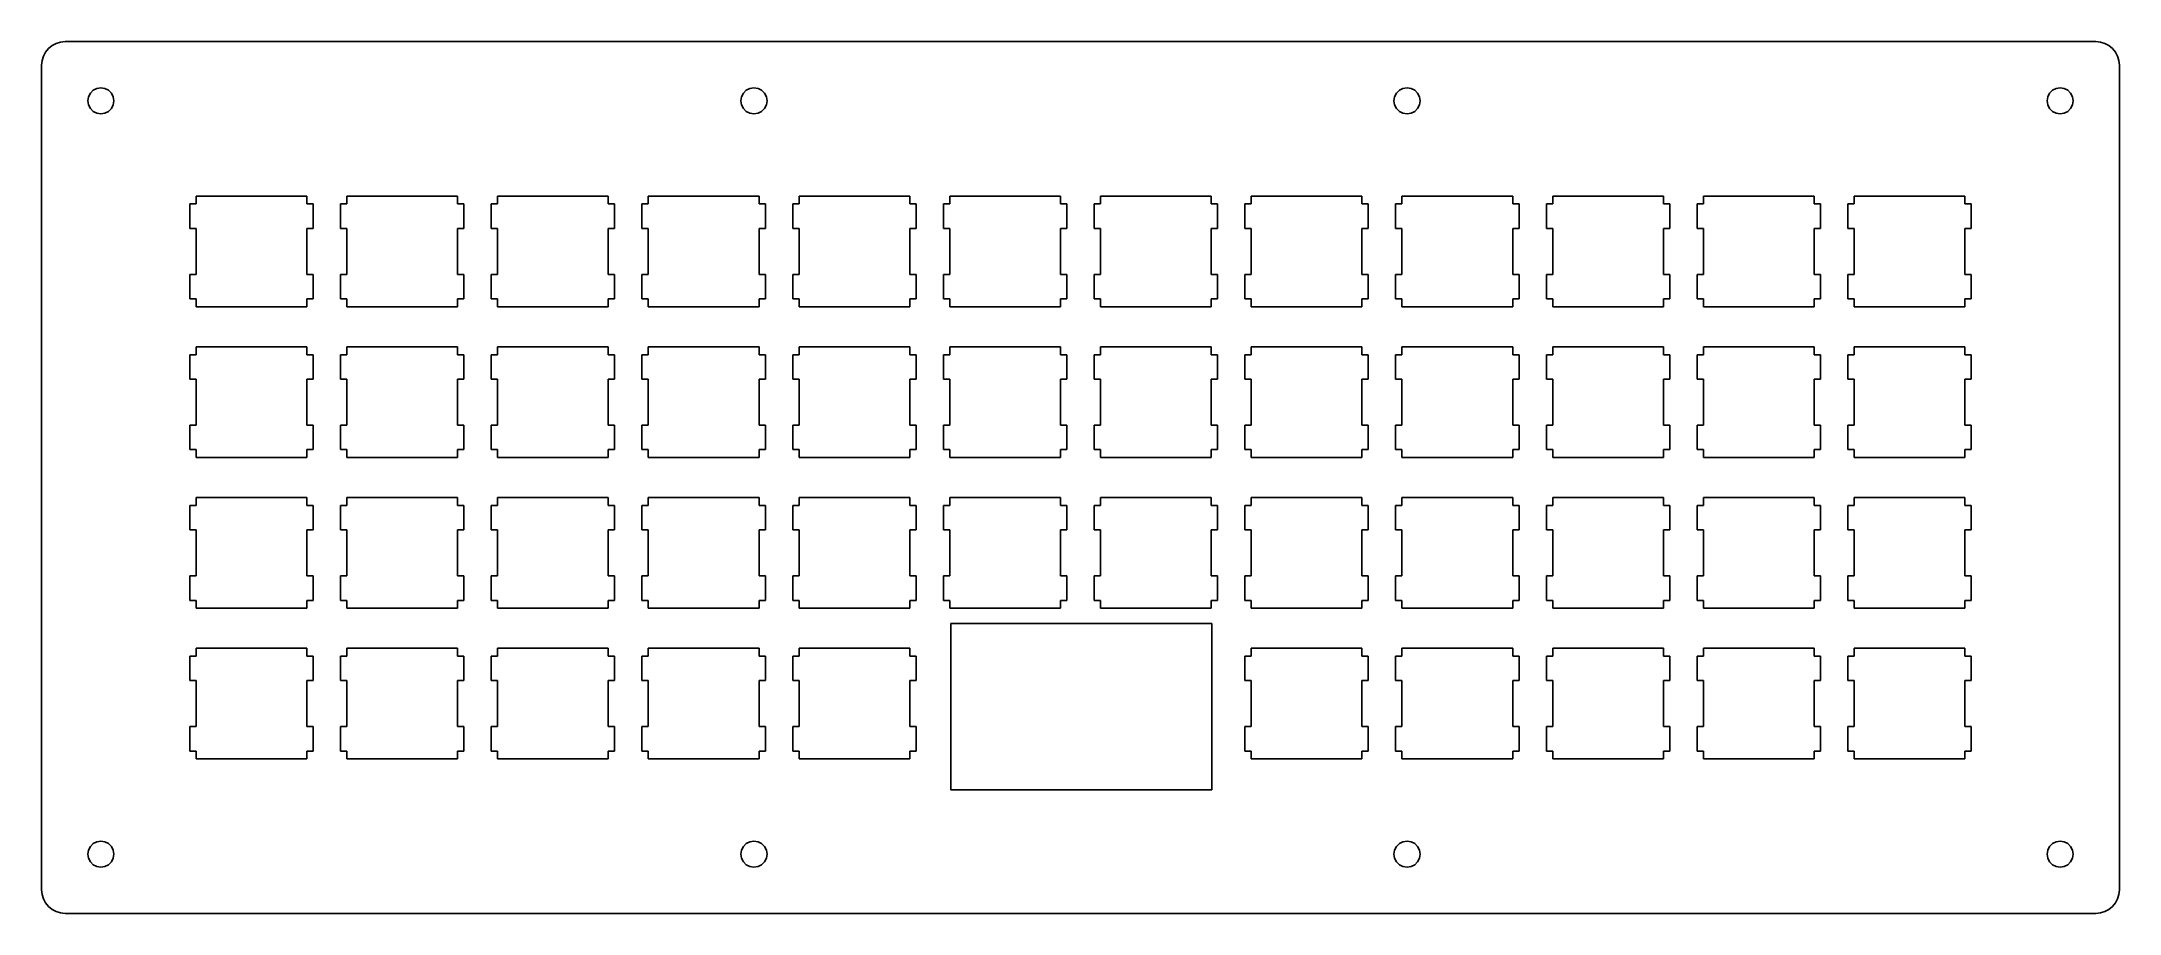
# Model space of a CAD drawing. Extents: x 2 to 265, y 2 to 113.
import ezdxf

# ---------------------------------------------------------------- set-up
doc = ezdxf.new("R2010")
doc.units = 0
doc.header["$MEASUREMENT"] = 0
doc.layers.add('layer 1', color=178, linetype='Continuous', lineweight=25, true_color=0x000000)

msp = doc.modelspace()

# ---------------------------------------------------------------- linework, layer by layer
at = {"color": 0}
for p, q in [((5.09508, 112.558), (261.696, 112.558)), ((2.09508, 5.35691), (2.09508, 109.558)), ((264.696, 109.558), (264.696, 5.35691)), ((8.02569, 105.567), (7.94575, 105.058)), ((7.94575, 105.058), (8.02569, 104.547)), ((8.25997, 106.028), (8.02569, 105.567)), ((8.62513, 106.393), (8.25997, 106.028)), ((9.0854, 106.627), (8.62513, 106.393)), ((9.59527, 106.707), (9.0854, 106.627)), ((10.1051, 106.627), (9.59527, 106.707)), ((10.564, 106.393), (10.1051, 106.627)), ((10.9292, 106.028), (10.564, 106.393)), ((11.1635, 105.567), (10.9292, 106.028)), ((11.2448, 105.058), (11.1635, 105.567)), ((11.1635, 104.547), (11.2448, 105.058)), ((90.5591, 105.567), (90.478, 105.058)), ((90.478, 105.058), (90.5591, 104.547)), ((90.7934, 106.028), (90.5591, 105.567)), ((91.1585, 106.393), (90.7934, 106.028)), ((91.6189, 106.627), (91.1585, 106.393)), ((92.1286, 106.707), (91.6189, 106.627)), ((92.6387, 106.627), (92.1286, 106.707)), ((93.0988, 106.393), (92.6387, 106.627)), ((93.4642, 106.028), (93.0988, 106.393)), ((93.6971, 105.567), (93.4642, 106.028)), ((93.7782, 105.058), (93.6971, 105.567)), ((93.6971, 104.547), (93.7782, 105.058)), ((173.094, 105.567), (173.013, 105.058)), ((173.013, 105.058), (173.094, 104.547)), ((173.327, 106.028), (173.094, 105.567)), ((173.692, 106.393), (173.327, 106.028)), ((174.152, 106.627), (173.692, 106.393)), ((174.662, 106.707), (174.152, 106.627)), ((175.172, 106.627), (174.662, 106.707)), ((175.632, 106.393), (175.172, 106.627)), ((175.998, 106.028), (175.632, 106.393)), ((176.232, 105.567), (175.998, 106.028)), ((176.313, 105.058), (176.232, 105.567)), ((176.232, 104.547), (176.313, 105.058)), ((255.626, 105.567), (255.546, 105.058)), ((255.546, 105.058), (255.626, 104.547)), ((255.862, 106.028), (255.626, 105.567)), ((256.226, 106.393), (255.862, 106.028)), ((256.686, 106.627), (256.226, 106.393)), ((257.197, 106.707), (256.686, 106.627)), ((257.706, 106.627), (257.197, 106.707)), ((258.166, 106.393), (257.706, 106.627)), ((258.531, 106.028), (258.166, 106.393)), ((258.765, 105.567), (258.531, 106.028)), ((258.846, 105.058), (258.765, 105.567)), ((258.765, 104.547), (258.846, 105.058)), ((8.02569, 104.547), (8.25997, 104.089)), ((8.25997, 104.089), (8.62513, 103.724)), ((8.62513, 103.724), (9.0854, 103.489)), ((9.0854, 103.489), (9.59527, 103.408)), ((9.59527, 103.408), (10.1051, 103.489)), ((10.1051, 103.489), (10.564, 103.724)), ((10.564, 103.724), (10.9292, 104.089)), ((10.9292, 104.089), (11.1635, 104.547)), ((90.5591, 104.547), (90.7934, 104.089)), ((90.7934, 104.089), (91.1585, 103.724)), ((91.1585, 103.724), (91.6189, 103.489)), ((91.6189, 103.489), (92.1286, 103.408)), ((92.1286, 103.408), (92.6387, 103.489)), ((92.6387, 103.489), (93.0988, 103.724)), ((93.0988, 103.724), (93.4642, 104.089)), ((93.4642, 104.089), (93.6971, 104.547)), ((173.094, 104.547), (173.327, 104.089)), ((173.327, 104.089), (173.692, 103.724)), ((173.692, 103.724), (174.152, 103.489)), ((174.152, 103.489), (174.662, 103.408)), ((174.662, 103.408), (175.172, 103.489)), ((175.172, 103.489), (175.632, 103.724)), ((175.632, 103.724), (175.998, 104.089)), ((175.998, 104.089), (176.232, 104.547)), ((255.626, 104.547), (255.862, 104.089)), ((255.862, 104.089), (256.226, 103.724)), ((256.226, 103.724), (256.686, 103.489)), ((256.686, 103.489), (257.197, 103.408)), ((257.197, 103.408), (257.706, 103.489)), ((257.706, 103.489), (258.166, 103.724)), ((258.166, 103.724), (258.531, 104.089)), ((258.531, 104.089), (258.765, 104.547)), ((21.6201, 92.0323), (20.8194, 92.0323)), ((20.8194, 92.0323), (20.8194, 88.9317)), ((21.6201, 93.0328), (21.6201, 92.0323)), ((35.621, 93.0328), (21.6201, 93.0328)), ((35.621, 92.0323), (35.621, 93.0328)), ((36.4201, 92.0323), (35.621, 92.0323)), ((36.4201, 88.9317), (36.4201, 92.0323)), ((40.67, 92.0323), (39.8709, 92.0323)), ((39.8709, 92.0323), (39.8709, 88.9317)), ((40.67, 93.0328), (40.67, 92.0323)), ((54.671, 93.0328), (40.67, 93.0328)), ((54.671, 92.0323), (54.671, 93.0328)), ((55.4701, 92.0323), (54.671, 92.0323)), ((55.4701, 88.9317), (55.4701, 92.0323)), ((59.72, 92.0323), (58.9209, 92.0323)), ((58.9209, 92.0323), (58.9209, 88.9317)), ((59.72, 93.0328), (59.72, 92.0323)), ((73.721, 93.0328), (59.72, 93.0328)), ((73.721, 92.0323), (73.721, 93.0328)), ((74.5201, 92.0323), (73.721, 92.0323)), ((74.5201, 88.9317), (74.5201, 92.0323)), ((78.77, 92.0323), (77.9709, 92.0323)), ((77.9709, 92.0323), (77.9709, 88.9317)), ((78.77, 93.0328), (78.77, 92.0323)), ((92.771, 93.0328), (78.77, 93.0328)), ((92.771, 92.0323), (92.771, 93.0328)), ((93.5701, 92.0323), (92.771, 92.0323)), ((93.5701, 88.9317), (93.5701, 92.0323)), ((97.82, 92.0323), (97.0209, 92.0323)), ((97.0209, 92.0323), (97.0209, 88.9317)), ((97.82, 93.0328), (97.82, 92.0323)), ((111.821, 93.0328), (97.82, 93.0328)), ((111.821, 92.0323), (111.821, 93.0328)), ((112.62, 92.0323), (111.821, 92.0323)), ((112.62, 88.9317), (112.62, 92.0323)), ((116.87, 92.0323), (116.071, 92.0323)), ((116.071, 92.0323), (116.071, 88.9317)), ((116.87, 93.0328), (116.87, 92.0323)), ((130.871, 93.0328), (116.87, 93.0328)), ((130.871, 92.0323), (130.871, 93.0328)), ((131.67, 92.0323), (130.871, 92.0323)), ((131.67, 88.9317), (131.67, 92.0323)), ((135.92, 92.0323), (135.121, 92.0323)), ((135.121, 92.0323), (135.121, 88.9317)), ((135.92, 93.0328), (135.92, 92.0323)), ((149.921, 93.0328), (135.92, 93.0328)), ((149.921, 92.0323), (149.921, 93.0328)), ((150.72, 92.0323), (149.921, 92.0323)), ((150.72, 88.9317), (150.72, 92.0323)), ((154.97, 92.0323), (154.171, 92.0323)), ((154.171, 92.0323), (154.171, 88.9317)), ((154.97, 93.0328), (154.97, 92.0323)), ((168.971, 93.0328), (154.97, 93.0328)), ((168.971, 92.0323), (168.971, 93.0328)), ((169.77, 92.0323), (168.971, 92.0323)), ((169.77, 88.9317), (169.77, 92.0323)), ((174.02, 92.0323), (173.221, 92.0323)), ((173.221, 92.0323), (173.221, 88.9317)), ((174.02, 93.0328), (174.02, 92.0323)), ((188.021, 93.0328), (174.02, 93.0328)), ((188.021, 92.0323), (188.021, 93.0328)), ((188.82, 92.0323), (188.021, 92.0323)), ((188.82, 88.9317), (188.82, 92.0323)), ((193.07, 92.0323), (192.271, 92.0323)), ((192.271, 92.0323), (192.271, 88.9317)), ((193.07, 93.0328), (193.07, 92.0323)), ((207.071, 93.0328), (193.07, 93.0328)), ((207.071, 92.0323), (207.071, 93.0328)), ((207.87, 92.0323), (207.071, 92.0323)), ((207.87, 88.9317), (207.87, 92.0323)), ((212.12, 92.0323), (211.321, 92.0323)), ((211.321, 92.0323), (211.321, 88.9317)), ((212.12, 93.0328), (212.12, 92.0323)), ((226.121, 93.0328), (212.12, 93.0328)), ((226.121, 92.0323), (226.121, 93.0328)), ((226.92, 92.0323), (226.121, 92.0323)), ((226.92, 88.9317), (226.92, 92.0323)), ((231.17, 92.0323), (230.371, 92.0323)), ((230.371, 92.0323), (230.371, 88.9317)), ((231.17, 93.0328), (231.17, 92.0323)), ((245.171, 93.0328), (231.17, 93.0328)), ((245.171, 92.0323), (245.171, 93.0328)), ((245.97, 92.0323), (245.171, 92.0323)), ((245.97, 88.9317), (245.97, 92.0323)), ((20.8194, 88.9317), (21.6201, 88.9317)), ((21.6201, 88.9317), (21.6201, 83.1328)), ((35.621, 83.1328), (35.621, 88.9317)), ((35.621, 88.9317), (36.4201, 88.9317)), ((39.8709, 88.9317), (40.67, 88.9317)), ((40.67, 88.9317), (40.67, 83.1328)), ((54.671, 83.1328), (54.671, 88.9317)), ((54.671, 88.9317), (55.4701, 88.9317)), ((58.9209, 88.9317), (59.72, 88.9317)), ((59.72, 88.9317), (59.72, 83.1328)), ((73.721, 83.1328), (73.721, 88.9317)), ((73.721, 88.9317), (74.5201, 88.9317)), ((77.9709, 88.9317), (78.77, 88.9317)), ((78.77, 88.9317), (78.77, 83.1328)), ((92.771, 83.1328), (92.771, 88.9317)), ((92.771, 88.9317), (93.5701, 88.9317)), ((97.0209, 88.9317), (97.82, 88.9317)), ((97.82, 88.9317), (97.82, 83.1328)), ((111.821, 83.1328), (111.821, 88.9317)), ((111.821, 88.9317), (112.62, 88.9317)), ((116.071, 88.9317), (116.87, 88.9317)), ((116.87, 88.9317), (116.87, 83.1328)), ((130.871, 83.1328), (130.871, 88.9317)), ((130.871, 88.9317), (131.67, 88.9317)), ((135.121, 88.9317), (135.92, 88.9317)), ((135.92, 88.9317), (135.92, 83.1328)), ((149.921, 83.1328), (149.921, 88.9317)), ((149.921, 88.9317), (150.72, 88.9317)), ((154.171, 88.9317), (154.97, 88.9317)), ((154.97, 88.9317), (154.97, 83.1328)), ((168.971, 83.1328), (168.971, 88.9317)), ((168.971, 88.9317), (169.77, 88.9317)), ((173.221, 88.9317), (174.02, 88.9317)), ((174.02, 88.9317), (174.02, 83.1328)), ((188.021, 83.1328), (188.021, 88.9317)), ((188.021, 88.9317), (188.82, 88.9317)), ((192.271, 88.9317), (193.07, 88.9317)), ((193.07, 88.9317), (193.07, 83.1328)), ((207.071, 83.1328), (207.071, 88.9317)), ((207.071, 88.9317), (207.87, 88.9317)), ((211.321, 88.9317), (212.12, 88.9317)), ((212.12, 88.9317), (212.12, 83.1328)), ((226.121, 83.1328), (226.121, 88.9317)), ((226.121, 88.9317), (226.92, 88.9317)), ((230.371, 88.9317), (231.17, 88.9317)), ((231.17, 88.9317), (231.17, 83.1328)), ((245.171, 83.1328), (245.171, 88.9317)), ((245.171, 88.9317), (245.97, 88.9317)), ((21.6201, 83.1328), (20.8194, 83.1328)), ((20.8194, 83.1328), (20.8194, 80.0322)), ((36.4201, 83.1328), (35.621, 83.1328)), ((36.4201, 80.0322), (36.4201, 83.1328)), ((40.67, 83.1328), (39.8709, 83.1328)), ((39.8709, 83.1328), (39.8709, 80.0322)), ((55.4701, 83.1328), (54.671, 83.1328)), ((55.4701, 80.0322), (55.4701, 83.1328)), ((59.72, 83.1328), (58.9209, 83.1328)), ((58.9209, 83.1328), (58.9209, 80.0322)), ((74.5201, 83.1328), (73.721, 83.1328)), ((74.5201, 80.0322), (74.5201, 83.1328)), ((78.77, 83.1328), (77.9709, 83.1328)), ((77.9709, 83.1328), (77.9709, 80.0322)), ((93.5701, 83.1328), (92.771, 83.1328)), ((93.5701, 80.0322), (93.5701, 83.1328)), ((97.82, 83.1328), (97.0209, 83.1328)), ((97.0209, 83.1328), (97.0209, 80.0322)), ((112.62, 83.1328), (111.821, 83.1328)), ((112.62, 80.0322), (112.62, 83.1328)), ((116.87, 83.1328), (116.071, 83.1328)), ((116.071, 83.1328), (116.071, 80.0322)), ((131.67, 83.1328), (130.871, 83.1328)), ((131.67, 80.0322), (131.67, 83.1328)), ((135.92, 83.1328), (135.121, 83.1328)), ((135.121, 83.1328), (135.121, 80.0322)), ((150.72, 83.1328), (149.921, 83.1328)), ((150.72, 80.0322), (150.72, 83.1328)), ((154.97, 83.1328), (154.171, 83.1328)), ((154.171, 83.1328), (154.171, 80.0322)), ((169.77, 83.1328), (168.971, 83.1328)), ((169.77, 80.0322), (169.77, 83.1328)), ((174.02, 83.1328), (173.221, 83.1328)), ((173.221, 83.1328), (173.221, 80.0322)), ((188.82, 83.1328), (188.021, 83.1328)), ((188.82, 80.0322), (188.82, 83.1328)), ((193.07, 83.1328), (192.271, 83.1328)), ((192.271, 83.1328), (192.271, 80.0322)), ((207.87, 83.1328), (207.071, 83.1328)), ((207.87, 80.0322), (207.87, 83.1328)), ((212.12, 83.1328), (211.321, 83.1328)), ((211.321, 83.1328), (211.321, 80.0322)), ((226.92, 83.1328), (226.121, 83.1328)), ((226.92, 80.0322), (226.92, 83.1328)), ((231.17, 83.1328), (230.371, 83.1328)), ((230.371, 83.1328), (230.371, 80.0322)), ((245.97, 83.1328), (245.171, 83.1328)), ((245.97, 80.0322), (245.97, 83.1328)), ((20.8194, 80.0322), (21.6201, 80.0322)), ((21.6201, 80.0322), (21.6201, 79.0317)), ((21.6201, 79.0317), (35.621, 79.0317)), ((35.621, 79.0317), (35.621, 80.0322)), ((35.621, 80.0322), (36.4201, 80.0322)), ((39.8709, 80.0322), (40.67, 80.0322)), ((40.67, 80.0322), (40.67, 79.0317)), ((40.67, 79.0317), (54.671, 79.0317)), ((54.671, 79.0317), (54.671, 80.0322)), ((54.671, 80.0322), (55.4701, 80.0322)), ((58.9209, 80.0322), (59.72, 80.0322)), ((59.72, 80.0322), (59.72, 79.0317)), ((59.72, 79.0317), (73.721, 79.0317)), ((73.721, 79.0317), (73.721, 80.0322)), ((73.721, 80.0322), (74.5201, 80.0322)), ((77.9709, 80.0322), (78.77, 80.0322)), ((78.77, 80.0322), (78.77, 79.0317)), ((78.77, 79.0317), (92.771, 79.0317)), ((92.771, 79.0317), (92.771, 80.0322)), ((92.771, 80.0322), (93.5701, 80.0322)), ((97.0209, 80.0322), (97.82, 80.0322)), ((97.82, 80.0322), (97.82, 79.0317)), ((97.82, 79.0317), (111.821, 79.0317)), ((111.821, 79.0317), (111.821, 80.0322)), ((111.821, 80.0322), (112.62, 80.0322)), ((116.071, 80.0322), (116.87, 80.0322)), ((116.87, 80.0322), (116.87, 79.0317)), ((116.87, 79.0317), (130.871, 79.0317)), ((130.871, 79.0317), (130.871, 80.0322)), ((130.871, 80.0322), (131.67, 80.0322)), ((135.121, 80.0322), (135.92, 80.0322)), ((135.92, 80.0322), (135.92, 79.0317)), ((135.92, 79.0317), (149.921, 79.0317)), ((149.921, 79.0317), (149.921, 80.0322)), ((149.921, 80.0322), (150.72, 80.0322)), ((154.171, 80.0322), (154.97, 80.0322)), ((154.97, 80.0322), (154.97, 79.0317)), ((154.97, 79.0317), (168.971, 79.0317)), ((168.971, 79.0317), (168.971, 80.0322)), ((168.971, 80.0322), (169.77, 80.0322)), ((173.221, 80.0322), (174.02, 80.0322)), ((174.02, 80.0322), (174.02, 79.0317)), ((174.02, 79.0317), (188.021, 79.0317)), ((188.021, 79.0317), (188.021, 80.0322)), ((188.021, 80.0322), (188.82, 80.0322)), ((192.271, 80.0322), (193.07, 80.0322)), ((193.07, 80.0322), (193.07, 79.0317)), ((193.07, 79.0317), (207.071, 79.0317)), ((207.071, 79.0317), (207.071, 80.0322)), ((207.071, 80.0322), (207.87, 80.0322)), ((211.321, 80.0322), (212.12, 80.0322)), ((212.12, 80.0322), (212.12, 79.0317)), ((212.12, 79.0317), (226.121, 79.0317)), ((226.121, 79.0317), (226.121, 80.0322)), ((226.121, 80.0322), (226.92, 80.0322)), ((230.371, 80.0322), (231.17, 80.0322)), ((231.17, 80.0322), (231.17, 79.0317)), ((231.17, 79.0317), (245.171, 79.0317)), ((245.171, 79.0317), (245.171, 80.0322)), ((245.171, 80.0322), (245.97, 80.0322)), ((21.6201, 73.9828), (21.6201, 72.9823)), ((35.621, 73.9828), (21.6201, 73.9828)), ((35.621, 72.9823), (35.621, 73.9828)), ((40.67, 73.9828), (40.67, 72.9823)), ((54.671, 73.9828), (40.67, 73.9828)), ((54.671, 72.9823), (54.671, 73.9828)), ((59.72, 73.9828), (59.72, 72.9823)), ((73.721, 73.9828), (59.72, 73.9828)), ((73.721, 72.9823), (73.721, 73.9828)), ((78.77, 73.9828), (78.77, 72.9823)), ((92.771, 73.9828), (78.77, 73.9828)), ((92.771, 72.9823), (92.771, 73.9828)), ((97.82, 73.9828), (97.82, 72.9823)), ((111.821, 73.9828), (97.82, 73.9828)), ((111.821, 72.9823), (111.821, 73.9828)), ((116.87, 73.9828), (116.87, 72.9823)), ((130.871, 73.9828), (116.87, 73.9828)), ((130.871, 72.9823), (130.871, 73.9828)), ((135.92, 73.9828), (135.92, 72.9823)), ((149.921, 73.9828), (135.92, 73.9828)), ((149.921, 72.9823), (149.921, 73.9828)), ((154.97, 73.9828), (154.97, 72.9823)), ((168.971, 73.9828), (154.97, 73.9828)), ((168.971, 72.9823), (168.971, 73.9828)), ((174.02, 73.9828), (174.02, 72.9823)), ((188.021, 73.9828), (174.02, 73.9828)), ((188.021, 72.9823), (188.021, 73.9828)), ((193.07, 73.9828), (193.07, 72.9823)), ((207.071, 73.9828), (193.07, 73.9828)), ((207.071, 72.9823), (207.071, 73.9828)), ((212.12, 73.9828), (212.12, 72.9823)), ((226.121, 73.9828), (212.12, 73.9828)), ((226.121, 72.9823), (226.121, 73.9828)), ((231.17, 73.9828), (231.17, 72.9823)), ((245.171, 73.9828), (231.17, 73.9828)), ((245.171, 72.9823), (245.171, 73.9828)), ((21.6201, 72.9823), (20.8194, 72.9823)), ((20.8194, 72.9823), (20.8194, 69.8817)), ((36.4201, 72.9823), (35.621, 72.9823)), ((36.4201, 69.8817), (36.4201, 72.9823)), ((40.67, 72.9823), (39.8709, 72.9823)), ((39.8709, 72.9823), (39.8709, 69.8817)), ((55.4701, 72.9823), (54.671, 72.9823)), ((55.4701, 69.8817), (55.4701, 72.9823)), ((59.72, 72.9823), (58.9209, 72.9823)), ((58.9209, 72.9823), (58.9209, 69.8817)), ((74.5201, 72.9823), (73.721, 72.9823)), ((74.5201, 69.8817), (74.5201, 72.9823)), ((78.77, 72.9823), (77.9709, 72.9823)), ((77.9709, 72.9823), (77.9709, 69.8817)), ((93.5701, 72.9823), (92.771, 72.9823)), ((93.5701, 69.8817), (93.5701, 72.9823)), ((97.82, 72.9823), (97.0209, 72.9823)), ((97.0209, 72.9823), (97.0209, 69.8817)), ((112.62, 72.9823), (111.821, 72.9823)), ((112.62, 69.8817), (112.62, 72.9823)), ((116.87, 72.9823), (116.071, 72.9823)), ((116.071, 72.9823), (116.071, 69.8817)), ((131.67, 72.9823), (130.871, 72.9823)), ((131.67, 69.8817), (131.67, 72.9823)), ((135.92, 72.9823), (135.121, 72.9823)), ((135.121, 72.9823), (135.121, 69.8817)), ((150.72, 72.9823), (149.921, 72.9823)), ((150.72, 69.8817), (150.72, 72.9823)), ((154.97, 72.9823), (154.171, 72.9823)), ((154.171, 72.9823), (154.171, 69.8817)), ((169.77, 72.9823), (168.971, 72.9823)), ((169.77, 69.8817), (169.77, 72.9823)), ((174.02, 72.9823), (173.221, 72.9823)), ((173.221, 72.9823), (173.221, 69.8817)), ((188.82, 72.9823), (188.021, 72.9823)), ((188.82, 69.8817), (188.82, 72.9823)), ((193.07, 72.9823), (192.271, 72.9823)), ((192.271, 72.9823), (192.271, 69.8817)), ((207.87, 72.9823), (207.071, 72.9823)), ((207.87, 69.8817), (207.87, 72.9823)), ((212.12, 72.9823), (211.321, 72.9823)), ((211.321, 72.9823), (211.321, 69.8817)), ((226.92, 72.9823), (226.121, 72.9823)), ((226.92, 69.8817), (226.92, 72.9823)), ((231.17, 72.9823), (230.371, 72.9823)), ((230.371, 72.9823), (230.371, 69.8817)), ((245.97, 72.9823), (245.171, 72.9823)), ((245.97, 69.8817), (245.97, 72.9823)), ((20.8194, 69.8817), (21.6201, 69.8817)), ((21.6201, 69.8817), (21.6201, 64.0828)), ((35.621, 64.0828), (35.621, 69.8817)), ((35.621, 69.8817), (36.4201, 69.8817)), ((39.8709, 69.8817), (40.67, 69.8817)), ((40.67, 69.8817), (40.67, 64.0828)), ((54.671, 64.0828), (54.671, 69.8817)), ((54.671, 69.8817), (55.4701, 69.8817)), ((58.9209, 69.8817), (59.72, 69.8817)), ((59.72, 69.8817), (59.72, 64.0828)), ((73.721, 64.0828), (73.721, 69.8817)), ((73.721, 69.8817), (74.5201, 69.8817)), ((77.9709, 69.8817), (78.77, 69.8817)), ((78.77, 69.8817), (78.77, 64.0828)), ((92.771, 64.0828), (92.771, 69.8817)), ((92.771, 69.8817), (93.5701, 69.8817)), ((97.0209, 69.8817), (97.82, 69.8817)), ((97.82, 69.8817), (97.82, 64.0828)), ((111.821, 64.0828), (111.821, 69.8817)), ((111.821, 69.8817), (112.62, 69.8817)), ((116.071, 69.8817), (116.87, 69.8817)), ((116.87, 69.8817), (116.87, 64.0828)), ((130.871, 64.0828), (130.871, 69.8817)), ((130.871, 69.8817), (131.67, 69.8817)), ((135.121, 69.8817), (135.92, 69.8817)), ((135.92, 69.8817), (135.92, 64.0828)), ((149.921, 64.0828), (149.921, 69.8817)), ((149.921, 69.8817), (150.72, 69.8817)), ((154.171, 69.8817), (154.97, 69.8817)), ((154.97, 69.8817), (154.97, 64.0828)), ((168.971, 64.0828), (168.971, 69.8817)), ((168.971, 69.8817), (169.77, 69.8817)), ((173.221, 69.8817), (174.02, 69.8817)), ((174.02, 69.8817), (174.02, 64.0828)), ((188.021, 64.0828), (188.021, 69.8817)), ((188.021, 69.8817), (188.82, 69.8817)), ((192.271, 69.8817), (193.07, 69.8817)), ((193.07, 69.8817), (193.07, 64.0828)), ((207.071, 64.0828), (207.071, 69.8817)), ((207.071, 69.8817), (207.87, 69.8817)), ((211.321, 69.8817), (212.12, 69.8817)), ((212.12, 69.8817), (212.12, 64.0828)), ((226.121, 64.0828), (226.121, 69.8817)), ((226.121, 69.8817), (226.92, 69.8817)), ((230.371, 69.8817), (231.17, 69.8817)), ((231.17, 69.8817), (231.17, 64.0828)), ((245.171, 64.0828), (245.171, 69.8817)), ((245.171, 69.8817), (245.97, 69.8817)), ((21.6201, 64.0828), (20.8194, 64.0828)), ((20.8194, 64.0828), (20.8194, 60.9822)), ((36.4201, 64.0828), (35.621, 64.0828)), ((36.4201, 60.9822), (36.4201, 64.0828)), ((40.67, 64.0828), (39.8709, 64.0828)), ((39.8709, 64.0828), (39.8709, 60.9822)), ((55.4701, 64.0828), (54.671, 64.0828)), ((55.4701, 60.9822), (55.4701, 64.0828)), ((59.72, 64.0828), (58.9209, 64.0828)), ((58.9209, 64.0828), (58.9209, 60.9822)), ((74.5201, 64.0828), (73.721, 64.0828)), ((74.5201, 60.9822), (74.5201, 64.0828)), ((78.77, 64.0828), (77.9709, 64.0828)), ((77.9709, 64.0828), (77.9709, 60.9822)), ((93.5701, 64.0828), (92.771, 64.0828)), ((93.5701, 60.9822), (93.5701, 64.0828)), ((97.82, 64.0828), (97.0209, 64.0828)), ((97.0209, 64.0828), (97.0209, 60.9822)), ((112.62, 64.0828), (111.821, 64.0828)), ((112.62, 60.9822), (112.62, 64.0828)), ((116.87, 64.0828), (116.071, 64.0828)), ((116.071, 64.0828), (116.071, 60.9822)), ((131.67, 64.0828), (130.871, 64.0828)), ((131.67, 60.9822), (131.67, 64.0828)), ((135.92, 64.0828), (135.121, 64.0828)), ((135.121, 64.0828), (135.121, 60.9822)), ((150.72, 64.0828), (149.921, 64.0828)), ((150.72, 60.9822), (150.72, 64.0828)), ((154.97, 64.0828), (154.171, 64.0828)), ((154.171, 64.0828), (154.171, 60.9822)), ((169.77, 64.0828), (168.971, 64.0828)), ((169.77, 60.9822), (169.77, 64.0828)), ((174.02, 64.0828), (173.221, 64.0828)), ((173.221, 64.0828), (173.221, 60.9822)), ((188.82, 64.0828), (188.021, 64.0828)), ((188.82, 60.9822), (188.82, 64.0828)), ((193.07, 64.0828), (192.271, 64.0828)), ((192.271, 64.0828), (192.271, 60.9822)), ((207.87, 64.0828), (207.071, 64.0828)), ((207.87, 60.9822), (207.87, 64.0828)), ((212.12, 64.0828), (211.321, 64.0828)), ((211.321, 64.0828), (211.321, 60.9822)), ((226.92, 64.0828), (226.121, 64.0828)), ((226.92, 60.9822), (226.92, 64.0828)), ((231.17, 64.0828), (230.371, 64.0828)), ((230.371, 64.0828), (230.371, 60.9822)), ((245.97, 64.0828), (245.171, 64.0828)), ((245.97, 60.9822), (245.97, 64.0828)), ((20.8194, 60.9822), (21.6201, 60.9822)), ((21.6201, 60.9822), (21.6201, 59.9817)), ((35.621, 59.9817), (35.621, 60.9822)), ((35.621, 60.9822), (36.4201, 60.9822)), ((39.8709, 60.9822), (40.67, 60.9822)), ((40.67, 60.9822), (40.67, 59.9817)), ((54.671, 59.9817), (54.671, 60.9822)), ((54.671, 60.9822), (55.4701, 60.9822)), ((58.9209, 60.9822), (59.72, 60.9822)), ((59.72, 60.9822), (59.72, 59.9817)), ((73.721, 59.9817), (73.721, 60.9822)), ((73.721, 60.9822), (74.5201, 60.9822)), ((77.9709, 60.9822), (78.77, 60.9822)), ((78.77, 60.9822), (78.77, 59.9817)), ((92.771, 59.9817), (92.771, 60.9822)), ((92.771, 60.9822), (93.5701, 60.9822)), ((97.0209, 60.9822), (97.82, 60.9822)), ((97.82, 60.9822), (97.82, 59.9817)), ((111.821, 59.9817), (111.821, 60.9822)), ((111.821, 60.9822), (112.62, 60.9822)), ((116.071, 60.9822), (116.87, 60.9822)), ((116.87, 60.9822), (116.87, 59.9817)), ((130.871, 59.9817), (130.871, 60.9822)), ((130.871, 60.9822), (131.67, 60.9822)), ((135.121, 60.9822), (135.92, 60.9822)), ((135.92, 60.9822), (135.92, 59.9817)), ((149.921, 59.9817), (149.921, 60.9822)), ((149.921, 60.9822), (150.72, 60.9822)), ((154.171, 60.9822), (154.97, 60.9822)), ((154.97, 60.9822), (154.97, 59.9817)), ((168.971, 59.9817), (168.971, 60.9822)), ((168.971, 60.9822), (169.77, 60.9822)), ((173.221, 60.9822), (174.02, 60.9822)), ((174.02, 60.9822), (174.02, 59.9817)), ((188.021, 59.9817), (188.021, 60.9822)), ((188.021, 60.9822), (188.82, 60.9822)), ((192.271, 60.9822), (193.07, 60.9822)), ((193.07, 60.9822), (193.07, 59.9817)), ((207.071, 59.9817), (207.071, 60.9822)), ((207.071, 60.9822), (207.87, 60.9822)), ((211.321, 60.9822), (212.12, 60.9822)), ((212.12, 60.9822), (212.12, 59.9817)), ((226.121, 59.9817), (226.121, 60.9822)), ((226.121, 60.9822), (226.92, 60.9822)), ((230.371, 60.9822), (231.17, 60.9822)), ((231.17, 60.9822), (231.17, 59.9817)), ((245.171, 59.9817), (245.171, 60.9822)), ((245.171, 60.9822), (245.97, 60.9822)), ((21.6201, 59.9817), (35.621, 59.9817)), ((40.67, 59.9817), (54.671, 59.9817)), ((59.72, 59.9817), (73.721, 59.9817)), ((78.77, 59.9817), (92.771, 59.9817)), ((97.82, 59.9817), (111.821, 59.9817)), ((116.87, 59.9817), (130.871, 59.9817)), ((135.92, 59.9817), (149.921, 59.9817)), ((154.97, 59.9817), (168.971, 59.9817)), ((174.02, 59.9817), (188.021, 59.9817)), ((193.07, 59.9817), (207.071, 59.9817)), ((212.12, 59.9817), (226.121, 59.9817)), ((231.17, 59.9817), (245.171, 59.9817)), ((21.6201, 53.9323), (20.8194, 53.9323)), ((20.8194, 53.9323), (20.8194, 50.8317)), ((21.6201, 54.9328), (21.6201, 53.9323)), ((35.621, 54.9328), (21.6201, 54.9328)), ((35.621, 53.9323), (35.621, 54.9328)), ((36.4201, 53.9323), (35.621, 53.9323)), ((36.4201, 50.8317), (36.4201, 53.9323)), ((40.67, 53.9323), (39.8709, 53.9323)), ((39.8709, 53.9323), (39.8709, 50.8317)), ((40.67, 54.9328), (40.67, 53.9323)), ((54.671, 54.9328), (40.67, 54.9328)), ((54.671, 53.9323), (54.671, 54.9328)), ((55.4701, 53.9323), (54.671, 53.9323)), ((55.4701, 50.8317), (55.4701, 53.9323)), ((59.72, 53.9323), (58.9209, 53.9323)), ((58.9209, 53.9323), (58.9209, 50.8317)), ((59.72, 54.9328), (59.72, 53.9323)), ((73.721, 54.9328), (59.72, 54.9328)), ((73.721, 53.9323), (73.721, 54.9328)), ((74.5201, 53.9323), (73.721, 53.9323)), ((74.5201, 50.8317), (74.5201, 53.9323)), ((78.77, 53.9323), (77.9709, 53.9323)), ((77.9709, 53.9323), (77.9709, 50.8317)), ((78.77, 54.9328), (78.77, 53.9323)), ((92.771, 54.9328), (78.77, 54.9328)), ((92.771, 53.9323), (92.771, 54.9328)), ((93.5701, 53.9323), (92.771, 53.9323)), ((93.5701, 50.8317), (93.5701, 53.9323)), ((97.82, 53.9323), (97.0209, 53.9323)), ((97.0209, 53.9323), (97.0209, 50.8317)), ((97.82, 54.9328), (97.82, 53.9323)), ((111.821, 54.9328), (97.82, 54.9328)), ((111.821, 53.9323), (111.821, 54.9328)), ((112.62, 53.9323), (111.821, 53.9323)), ((112.62, 50.8317), (112.62, 53.9323)), ((116.87, 53.9323), (116.071, 53.9323)), ((116.071, 53.9323), (116.071, 50.8317)), ((116.87, 54.9328), (116.87, 53.9323)), ((130.871, 54.9328), (116.87, 54.9328)), ((130.871, 53.9323), (130.871, 54.9328)), ((131.67, 53.9323), (130.871, 53.9323)), ((131.67, 50.8317), (131.67, 53.9323)), ((135.92, 53.9323), (135.121, 53.9323)), ((135.121, 53.9323), (135.121, 50.8317)), ((135.92, 54.9328), (135.92, 53.9323)), ((149.921, 54.9328), (135.92, 54.9328)), ((149.921, 53.9323), (149.921, 54.9328)), ((150.72, 53.9323), (149.921, 53.9323)), ((150.72, 50.8317), (150.72, 53.9323)), ((154.97, 53.9323), (154.171, 53.9323)), ((154.171, 53.9323), (154.171, 50.8317)), ((154.97, 54.9328), (154.97, 53.9323)), ((168.971, 54.9328), (154.97, 54.9328)), ((168.971, 53.9323), (168.971, 54.9328)), ((169.77, 53.9323), (168.971, 53.9323)), ((169.77, 50.8317), (169.77, 53.9323)), ((174.02, 53.9323), (173.221, 53.9323)), ((173.221, 53.9323), (173.221, 50.8317)), ((174.02, 54.9328), (174.02, 53.9323)), ((188.021, 54.9328), (174.02, 54.9328)), ((188.021, 53.9323), (188.021, 54.9328)), ((188.82, 53.9323), (188.021, 53.9323)), ((188.82, 50.8317), (188.82, 53.9323)), ((193.07, 53.9323), (192.271, 53.9323)), ((192.271, 53.9323), (192.271, 50.8317)), ((193.07, 54.9328), (193.07, 53.9323)), ((207.071, 54.9328), (193.07, 54.9328)), ((207.071, 53.9323), (207.071, 54.9328)), ((207.87, 53.9323), (207.071, 53.9323)), ((207.87, 50.8317), (207.87, 53.9323)), ((212.12, 53.9323), (211.321, 53.9323)), ((211.321, 53.9323), (211.321, 50.8317)), ((212.12, 54.9328), (212.12, 53.9323)), ((226.121, 54.9328), (212.12, 54.9328)), ((226.121, 53.9323), (226.121, 54.9328)), ((226.92, 53.9323), (226.121, 53.9323)), ((226.92, 50.8317), (226.92, 53.9323)), ((231.17, 53.9323), (230.371, 53.9323)), ((230.371, 53.9323), (230.371, 50.8317)), ((231.17, 54.9328), (231.17, 53.9323)), ((245.171, 54.9328), (231.17, 54.9328)), ((245.171, 53.9323), (245.171, 54.9328)), ((245.97, 53.9323), (245.171, 53.9323)), ((245.97, 50.8317), (245.97, 53.9323)), ((20.8194, 50.8317), (21.6201, 50.8317)), ((21.6201, 50.8317), (21.6201, 45.0328)), ((35.621, 45.0328), (35.621, 50.8317)), ((35.621, 50.8317), (36.4201, 50.8317)), ((39.8709, 50.8317), (40.67, 50.8317)), ((40.67, 50.8317), (40.67, 45.0328)), ((54.671, 45.0328), (54.671, 50.8317)), ((54.671, 50.8317), (55.4701, 50.8317)), ((58.9209, 50.8317), (59.72, 50.8317)), ((59.72, 50.8317), (59.72, 45.0328)), ((73.721, 45.0328), (73.721, 50.8317)), ((73.721, 50.8317), (74.5201, 50.8317)), ((77.9709, 50.8317), (78.77, 50.8317)), ((78.77, 50.8317), (78.77, 45.0328)), ((92.771, 45.0328), (92.771, 50.8317)), ((92.771, 50.8317), (93.5701, 50.8317)), ((97.0209, 50.8317), (97.82, 50.8317)), ((97.82, 50.8317), (97.82, 45.0328)), ((111.821, 45.0328), (111.821, 50.8317)), ((111.821, 50.8317), (112.62, 50.8317)), ((116.071, 50.8317), (116.87, 50.8317)), ((116.87, 50.8317), (116.87, 45.0328)), ((130.871, 45.0328), (130.871, 50.8317)), ((130.871, 50.8317), (131.67, 50.8317)), ((135.121, 50.8317), (135.92, 50.8317)), ((135.92, 50.8317), (135.92, 45.0328)), ((149.921, 45.0328), (149.921, 50.8317)), ((149.921, 50.8317), (150.72, 50.8317)), ((154.171, 50.8317), (154.97, 50.8317)), ((154.97, 50.8317), (154.97, 45.0328)), ((168.971, 45.0328), (168.971, 50.8317)), ((168.971, 50.8317), (169.77, 50.8317)), ((173.221, 50.8317), (174.02, 50.8317)), ((174.02, 50.8317), (174.02, 45.0328)), ((188.021, 45.0328), (188.021, 50.8317)), ((188.021, 50.8317), (188.82, 50.8317)), ((192.271, 50.8317), (193.07, 50.8317)), ((193.07, 50.8317), (193.07, 45.0328)), ((207.071, 45.0328), (207.071, 50.8317)), ((207.071, 50.8317), (207.87, 50.8317)), ((211.321, 50.8317), (212.12, 50.8317)), ((212.12, 50.8317), (212.12, 45.0328)), ((226.121, 45.0328), (226.121, 50.8317)), ((226.121, 50.8317), (226.92, 50.8317)), ((230.371, 50.8317), (231.17, 50.8317)), ((231.17, 50.8317), (231.17, 45.0328)), ((245.171, 45.0328), (245.171, 50.8317)), ((245.171, 50.8317), (245.97, 50.8317)), ((21.6201, 45.0328), (20.8194, 45.0328)), ((20.8194, 45.0328), (20.8194, 41.9322)), ((36.4201, 45.0328), (35.621, 45.0328)), ((36.4201, 41.9322), (36.4201, 45.0328)), ((40.67, 45.0328), (39.8709, 45.0328)), ((39.8709, 45.0328), (39.8709, 41.9322)), ((55.4701, 45.0328), (54.671, 45.0328)), ((55.4701, 41.9322), (55.4701, 45.0328)), ((59.72, 45.0328), (58.9209, 45.0328)), ((58.9209, 45.0328), (58.9209, 41.9322)), ((74.5201, 45.0328), (73.721, 45.0328)), ((74.5201, 41.9322), (74.5201, 45.0328)), ((78.77, 45.0328), (77.9709, 45.0328)), ((77.9709, 45.0328), (77.9709, 41.9322)), ((93.5701, 45.0328), (92.771, 45.0328)), ((93.5701, 41.9322), (93.5701, 45.0328)), ((97.82, 45.0328), (97.0209, 45.0328)), ((97.0209, 45.0328), (97.0209, 41.9322)), ((112.62, 45.0328), (111.821, 45.0328)), ((112.62, 41.9322), (112.62, 45.0328)), ((116.87, 45.0328), (116.071, 45.0328)), ((116.071, 45.0328), (116.071, 41.9322)), ((131.67, 45.0328), (130.871, 45.0328)), ((131.67, 41.9322), (131.67, 45.0328)), ((135.92, 45.0328), (135.121, 45.0328)), ((135.121, 45.0328), (135.121, 41.9322)), ((150.72, 45.0328), (149.921, 45.0328)), ((150.72, 41.9322), (150.72, 45.0328)), ((154.97, 45.0328), (154.171, 45.0328)), ((154.171, 45.0328), (154.171, 41.9322)), ((169.77, 45.0328), (168.971, 45.0328)), ((169.77, 41.9322), (169.77, 45.0328)), ((174.02, 45.0328), (173.221, 45.0328)), ((173.221, 45.0328), (173.221, 41.9322)), ((188.82, 45.0328), (188.021, 45.0328)), ((188.82, 41.9322), (188.82, 45.0328)), ((193.07, 45.0328), (192.271, 45.0328)), ((192.271, 45.0328), (192.271, 41.9322)), ((207.87, 45.0328), (207.071, 45.0328)), ((207.87, 41.9322), (207.87, 45.0328)), ((212.12, 45.0328), (211.321, 45.0328)), ((211.321, 45.0328), (211.321, 41.9322)), ((226.92, 45.0328), (226.121, 45.0328)), ((226.92, 41.9322), (226.92, 45.0328)), ((231.17, 45.0328), (230.371, 45.0328)), ((230.371, 45.0328), (230.371, 41.9322)), ((245.97, 45.0328), (245.171, 45.0328)), ((245.97, 41.9322), (245.97, 45.0328)), ((20.8194, 41.9322), (21.6201, 41.9322)), ((21.6201, 41.9322), (21.6201, 40.9317)), ((21.6201, 40.9317), (35.621, 40.9317)), ((35.621, 40.9317), (35.621, 41.9322)), ((35.621, 41.9322), (36.4201, 41.9322)), ((39.8709, 41.9322), (40.67, 41.9322)), ((40.67, 41.9322), (40.67, 40.9317)), ((40.67, 40.9317), (54.671, 40.9317)), ((54.671, 40.9317), (54.671, 41.9322)), ((54.671, 41.9322), (55.4701, 41.9322)), ((58.9209, 41.9322), (59.72, 41.9322)), ((59.72, 41.9322), (59.72, 40.9317)), ((59.72, 40.9317), (73.721, 40.9317)), ((73.721, 40.9317), (73.721, 41.9322)), ((73.721, 41.9322), (74.5201, 41.9322)), ((77.9709, 41.9322), (78.77, 41.9322)), ((78.77, 41.9322), (78.77, 40.9317)), ((78.77, 40.9317), (92.771, 40.9317)), ((92.771, 40.9317), (92.771, 41.9322)), ((92.771, 41.9322), (93.5701, 41.9322)), ((97.0209, 41.9322), (97.82, 41.9322)), ((97.82, 41.9322), (97.82, 40.9317)), ((97.82, 40.9317), (111.821, 40.9317)), ((111.821, 40.9317), (111.821, 41.9322)), ((111.821, 41.9322), (112.62, 41.9322)), ((116.071, 41.9322), (116.87, 41.9322)), ((116.87, 41.9322), (116.87, 40.9317)), ((116.87, 40.9317), (130.871, 40.9317)), ((130.871, 40.9317), (130.871, 41.9322)), ((130.871, 41.9322), (131.67, 41.9322)), ((135.121, 41.9322), (135.92, 41.9322)), ((135.92, 41.9322), (135.92, 40.9317)), ((135.92, 40.9317), (149.921, 40.9317)), ((149.921, 40.9317), (149.921, 41.9322)), ((149.921, 41.9322), (150.72, 41.9322)), ((154.171, 41.9322), (154.97, 41.9322)), ((154.97, 41.9322), (154.97, 40.9317)), ((154.97, 40.9317), (168.971, 40.9317)), ((168.971, 40.9317), (168.971, 41.9322)), ((168.971, 41.9322), (169.77, 41.9322)), ((173.221, 41.9322), (174.02, 41.9322)), ((174.02, 41.9322), (174.02, 40.9317)), ((174.02, 40.9317), (188.021, 40.9317)), ((188.021, 40.9317), (188.021, 41.9322)), ((188.021, 41.9322), (188.82, 41.9322)), ((192.271, 41.9322), (193.07, 41.9322)), ((193.07, 41.9322), (193.07, 40.9317)), ((193.07, 40.9317), (207.071, 40.9317)), ((207.071, 40.9317), (207.071, 41.9322)), ((207.071, 41.9322), (207.87, 41.9322)), ((211.321, 41.9322), (212.12, 41.9322)), ((212.12, 41.9322), (212.12, 40.9317)), ((212.12, 40.9317), (226.121, 40.9317)), ((226.121, 40.9317), (226.121, 41.9322)), ((226.121, 41.9322), (226.92, 41.9322)), ((230.371, 41.9322), (231.17, 41.9322)), ((231.17, 41.9322), (231.17, 40.9317)), ((231.17, 40.9317), (245.171, 40.9317)), ((245.171, 40.9317), (245.171, 41.9322)), ((245.171, 41.9322), (245.97, 41.9322)), ((21.6201, 34.8823), (20.8194, 34.8823)), ((20.8194, 34.8823), (20.8194, 31.7831)), ((21.6201, 35.8828), (21.6201, 34.8823)), ((35.621, 35.8828), (21.6201, 35.8828)), ((35.621, 34.8823), (35.621, 35.8828)), ((36.4201, 34.8823), (35.621, 34.8823)), ((36.4201, 31.7831), (36.4201, 34.8823)), ((40.67, 34.8823), (39.8709, 34.8823)), ((39.8709, 34.8823), (39.8709, 31.7831)), ((40.67, 35.8828), (40.67, 34.8823)), ((54.671, 35.8828), (40.67, 35.8828)), ((54.671, 34.8823), (54.671, 35.8828)), ((55.4701, 34.8823), (54.671, 34.8823)), ((55.4701, 31.7831), (55.4701, 34.8823)), ((59.72, 34.8823), (58.9209, 34.8823)), ((58.9209, 34.8823), (58.9209, 31.7831)), ((59.72, 35.8828), (59.72, 34.8823)), ((73.721, 35.8828), (59.72, 35.8828)), ((73.721, 34.8823), (73.721, 35.8828)), ((74.5201, 34.8823), (73.721, 34.8823)), ((74.5201, 31.7831), (74.5201, 34.8823)), ((78.77, 34.8823), (77.9709, 34.8823)), ((77.9709, 34.8823), (77.9709, 31.7831)), ((78.77, 35.8828), (78.77, 34.8823)), ((92.771, 35.8828), (78.77, 35.8828)), ((92.771, 34.8823), (92.771, 35.8828)), ((93.5701, 34.8823), (92.771, 34.8823)), ((93.5701, 31.7831), (93.5701, 34.8823)), ((97.82, 34.8823), (97.0209, 34.8823)), ((97.0209, 34.8823), (97.0209, 31.7831)), ((97.82, 35.8828), (97.82, 34.8823)), ((111.821, 35.8828), (97.82, 35.8828)), ((111.821, 34.8823), (111.821, 35.8828)), ((112.62, 34.8823), (111.821, 34.8823)), ((112.62, 31.7831), (112.62, 34.8823)), ((154.97, 34.8823), (154.171, 34.8823)), ((154.171, 34.8823), (154.171, 31.7831)), ((154.97, 35.8828), (154.97, 34.8823)), ((168.971, 35.8828), (154.97, 35.8828)), ((168.971, 34.8823), (168.971, 35.8828)), ((169.77, 34.8823), (168.971, 34.8823)), ((169.77, 31.7831), (169.77, 34.8823)), ((174.02, 34.8823), (173.221, 34.8823)), ((173.221, 34.8823), (173.221, 31.7831)), ((174.02, 35.8828), (174.02, 34.8823)), ((188.021, 35.8828), (174.02, 35.8828)), ((188.021, 34.8823), (188.021, 35.8828)), ((188.82, 34.8823), (188.021, 34.8823)), ((188.82, 31.7831), (188.82, 34.8823)), ((193.07, 34.8823), (192.271, 34.8823)), ((192.271, 34.8823), (192.271, 31.7831)), ((193.07, 35.8828), (193.07, 34.8823)), ((207.071, 35.8828), (193.07, 35.8828)), ((207.071, 34.8823), (207.071, 35.8828)), ((207.87, 34.8823), (207.071, 34.8823)), ((207.87, 31.7831), (207.87, 34.8823)), ((212.12, 34.8823), (211.321, 34.8823)), ((211.321, 34.8823), (211.321, 31.7831)), ((212.12, 35.8828), (212.12, 34.8823)), ((226.121, 35.8828), (212.12, 35.8828)), ((226.121, 34.8823), (226.121, 35.8828)), ((226.92, 34.8823), (226.121, 34.8823)), ((226.92, 31.7831), (226.92, 34.8823)), ((231.17, 34.8823), (230.371, 34.8823)), ((230.371, 34.8823), (230.371, 31.7831)), ((231.17, 35.8828), (231.17, 34.8823)), ((245.171, 35.8828), (231.17, 35.8828)), ((245.171, 34.8823), (245.171, 35.8828)), ((245.97, 34.8823), (245.171, 34.8823)), ((245.97, 31.7831), (245.97, 34.8823)), ((20.8194, 31.7831), (21.6201, 31.7831)), ((21.6201, 31.7831), (21.6201, 25.9829)), ((35.621, 25.9829), (35.621, 31.7831)), ((35.621, 31.7831), (36.4201, 31.7831)), ((39.8709, 31.7831), (40.67, 31.7831)), ((40.67, 31.7831), (40.67, 25.9829)), ((54.671, 25.9829), (54.671, 31.7831)), ((54.671, 31.7831), (55.4701, 31.7831)), ((58.9209, 31.7831), (59.72, 31.7831)), ((59.72, 31.7831), (59.72, 25.9829)), ((73.721, 25.9829), (73.721, 31.7831)), ((73.721, 31.7831), (74.5201, 31.7831)), ((77.9709, 31.7831), (78.77, 31.7831)), ((78.77, 31.7831), (78.77, 25.9829)), ((92.771, 25.9829), (92.771, 31.7831)), ((92.771, 31.7831), (93.5701, 31.7831)), ((97.0209, 31.7831), (97.82, 31.7831)), ((97.82, 31.7831), (97.82, 25.9829)), ((111.821, 25.9829), (111.821, 31.7831)), ((111.821, 31.7831), (112.62, 31.7831)), ((154.171, 31.7831), (154.97, 31.7831)), ((154.97, 31.7831), (154.97, 25.9829)), ((168.971, 25.9829), (168.971, 31.7831)), ((168.971, 31.7831), (169.77, 31.7831)), ((173.221, 31.7831), (174.02, 31.7831)), ((174.02, 31.7831), (174.02, 25.9829)), ((188.021, 25.9829), (188.021, 31.7831)), ((188.021, 31.7831), (188.82, 31.7831)), ((192.271, 31.7831), (193.07, 31.7831)), ((193.07, 31.7831), (193.07, 25.9829)), ((207.071, 25.9829), (207.071, 31.7831)), ((207.071, 31.7831), (207.87, 31.7831)), ((211.321, 31.7831), (212.12, 31.7831)), ((212.12, 31.7831), (212.12, 25.9829)), ((226.121, 25.9829), (226.121, 31.7831)), ((226.121, 31.7831), (226.92, 31.7831)), ((230.371, 31.7831), (231.17, 31.7831)), ((231.17, 31.7831), (231.17, 25.9829)), ((245.171, 25.9829), (245.171, 31.7831)), ((245.171, 31.7831), (245.97, 31.7831)), ((21.6201, 25.9829), (20.8194, 25.9829)), ((20.8194, 25.9829), (20.8194, 22.8823)), ((36.4201, 25.9829), (35.621, 25.9829)), ((36.4201, 22.8823), (36.4201, 25.9829)), ((40.67, 25.9829), (39.8709, 25.9829)), ((39.8709, 25.9829), (39.8709, 22.8823)), ((55.4701, 25.9829), (54.671, 25.9829)), ((55.4701, 22.8823), (55.4701, 25.9829)), ((59.72, 25.9829), (58.9209, 25.9829)), ((58.9209, 25.9829), (58.9209, 22.8823)), ((74.5201, 25.9829), (73.721, 25.9829)), ((74.5201, 22.8823), (74.5201, 25.9829)), ((78.77, 25.9829), (77.9709, 25.9829)), ((77.9709, 25.9829), (77.9709, 22.8823)), ((93.5701, 25.9829), (92.771, 25.9829)), ((93.5701, 22.8823), (93.5701, 25.9829)), ((97.82, 25.9829), (97.0209, 25.9829)), ((97.0209, 25.9829), (97.0209, 22.8823)), ((112.62, 25.9829), (111.821, 25.9829)), ((112.62, 22.8823), (112.62, 25.9829)), ((154.97, 25.9829), (154.171, 25.9829)), ((154.171, 25.9829), (154.171, 22.8823)), ((169.77, 25.9829), (168.971, 25.9829)), ((169.77, 22.8823), (169.77, 25.9829)), ((174.02, 25.9829), (173.221, 25.9829)), ((173.221, 25.9829), (173.221, 22.8823)), ((188.82, 25.9829), (188.021, 25.9829)), ((188.82, 22.8823), (188.82, 25.9829)), ((193.07, 25.9829), (192.271, 25.9829)), ((192.271, 25.9829), (192.271, 22.8823)), ((207.87, 25.9829), (207.071, 25.9829)), ((207.87, 22.8823), (207.87, 25.9829)), ((212.12, 25.9829), (211.321, 25.9829)), ((211.321, 25.9829), (211.321, 22.8823)), ((226.92, 25.9829), (226.121, 25.9829)), ((226.92, 22.8823), (226.92, 25.9829)), ((231.17, 25.9829), (230.371, 25.9829)), ((230.371, 25.9829), (230.371, 22.8823)), ((245.97, 25.9829), (245.171, 25.9829)), ((245.97, 22.8823), (245.97, 25.9829)), ((20.8194, 22.8823), (21.6201, 22.8823)), ((21.6201, 22.8823), (21.6201, 21.8819)), ((21.6201, 21.8819), (35.621, 21.8819)), ((35.621, 21.8819), (35.621, 22.8823)), ((35.621, 22.8823), (36.4201, 22.8823)), ((39.8709, 22.8823), (40.67, 22.8823)), ((40.67, 22.8823), (40.67, 21.8819)), ((40.67, 21.8819), (54.671, 21.8819)), ((54.671, 21.8819), (54.671, 22.8823)), ((54.671, 22.8823), (55.4701, 22.8823)), ((58.9209, 22.8823), (59.72, 22.8823)), ((59.72, 22.8823), (59.72, 21.8819)), ((59.72, 21.8819), (73.721, 21.8819)), ((73.721, 21.8819), (73.721, 22.8823)), ((73.721, 22.8823), (74.5201, 22.8823)), ((77.9709, 22.8823), (78.77, 22.8823)), ((78.77, 22.8823), (78.77, 21.8819)), ((78.77, 21.8819), (92.771, 21.8819)), ((92.771, 21.8819), (92.771, 22.8823)), ((92.771, 22.8823), (93.5701, 22.8823)), ((97.0209, 22.8823), (97.82, 22.8823)), ((97.82, 22.8823), (97.82, 21.8819)), ((97.82, 21.8819), (111.821, 21.8819)), ((111.821, 21.8819), (111.821, 22.8823)), ((111.821, 22.8823), (112.62, 22.8823)), ((154.171, 22.8823), (154.97, 22.8823)), ((154.97, 22.8823), (154.97, 21.8819)), ((154.97, 21.8819), (168.971, 21.8819)), ((168.971, 21.8819), (168.971, 22.8823)), ((168.971, 22.8823), (169.77, 22.8823)), ((173.221, 22.8823), (174.02, 22.8823)), ((174.02, 22.8823), (174.02, 21.8819)), ((174.02, 21.8819), (188.021, 21.8819)), ((188.021, 21.8819), (188.021, 22.8823)), ((188.021, 22.8823), (188.82, 22.8823)), ((192.271, 22.8823), (193.07, 22.8823)), ((193.07, 22.8823), (193.07, 21.8819)), ((193.07, 21.8819), (207.071, 21.8819)), ((207.071, 21.8819), (207.071, 22.8823)), ((207.071, 22.8823), (207.87, 22.8823)), ((211.321, 22.8823), (212.12, 22.8823)), ((212.12, 22.8823), (212.12, 21.8819)), ((212.12, 21.8819), (226.121, 21.8819)), ((226.121, 21.8819), (226.121, 22.8823)), ((226.121, 22.8823), (226.92, 22.8823)), ((230.371, 22.8823), (231.17, 22.8823)), ((231.17, 22.8823), (231.17, 21.8819)), ((231.17, 21.8819), (245.171, 21.8819)), ((245.171, 21.8819), (245.171, 22.8823)), ((245.171, 22.8823), (245.97, 22.8823)), ((8.25997, 10.8259), (8.02569, 10.3656)), ((8.62513, 11.1911), (8.25997, 10.8259)), ((9.0854, 11.4267), (8.62513, 11.1911)), ((9.59527, 11.5066), (9.0854, 11.4267)), ((10.1051, 11.4267), (9.59527, 11.5066)), ((10.564, 11.1911), (10.1051, 11.4267)), ((10.9292, 10.8259), (10.564, 11.1911)), ((11.1635, 10.3656), (10.9292, 10.8259)), ((90.7934, 10.8259), (90.5591, 10.3656)), ((91.1585, 11.1911), (90.7934, 10.8259)), ((91.6189, 11.4267), (91.1585, 11.1911)), ((92.1286, 11.5066), (91.6189, 11.4267)), ((92.6387, 11.4267), (92.1286, 11.5066)), ((93.0988, 11.1911), (92.6387, 11.4267)), ((93.4642, 10.8259), (93.0988, 11.1911)), ((93.6971, 10.3656), (93.4642, 10.8259)), ((173.327, 10.8259), (173.094, 10.3656)), ((173.692, 11.1911), (173.327, 10.8259)), ((174.152, 11.4267), (173.692, 11.1911)), ((174.662, 11.5066), (174.152, 11.4267)), ((175.172, 11.4267), (174.662, 11.5066)), ((175.632, 11.1911), (175.172, 11.4267)), ((175.998, 10.8259), (175.632, 11.1911)), ((176.232, 10.3656), (175.998, 10.8259)), ((255.862, 10.8259), (255.626, 10.3656)), ((256.226, 11.1911), (255.862, 10.8259)), ((256.686, 11.4267), (256.226, 11.1911)), ((257.197, 11.5066), (256.686, 11.4267)), ((257.706, 11.4267), (257.197, 11.5066)), ((258.166, 11.1911), (257.706, 11.4267)), ((258.531, 10.8259), (258.166, 11.1911)), ((258.765, 10.3656), (258.531, 10.8259)), ((8.02569, 10.3656), (7.94575, 9.85573)), ((7.94575, 9.85573), (8.02569, 9.34724)), ((8.02569, 9.34724), (8.25997, 8.88697)), ((8.25997, 8.88697), (8.62513, 8.52181)), ((8.62513, 8.52181), (9.0854, 8.28753)), ((9.0854, 8.28753), (9.59527, 8.20621)), ((9.59527, 8.20621), (10.1051, 8.28753)), ((10.1051, 8.28753), (10.564, 8.52181)), ((10.564, 8.52181), (10.9292, 8.88697)), ((10.9292, 8.88697), (11.1635, 9.34724)), ((11.2448, 9.85573), (11.1635, 10.3656)), ((11.1635, 9.34724), (11.2448, 9.85573)), ((90.5591, 10.3656), (90.478, 9.85573)), ((90.478, 9.85573), (90.5591, 9.34724)), ((90.5591, 9.34724), (90.7934, 8.88697)), ((90.7934, 8.88697), (91.1585, 8.52181)), ((91.1585, 8.52181), (91.6189, 8.28753)), ((91.6189, 8.28753), (92.1286, 8.20621)), ((92.1286, 8.20621), (92.6387, 8.28753)), ((92.6387, 8.28753), (93.0988, 8.52181)), ((93.0988, 8.52181), (93.4642, 8.88697)), ((93.4642, 8.88697), (93.6971, 9.34724)), ((93.7782, 9.85573), (93.6971, 10.3656)), ((93.6971, 9.34724), (93.7782, 9.85573)), ((173.094, 10.3656), (173.013, 9.85573)), ((173.013, 9.85573), (173.094, 9.34724)), ((173.094, 9.34724), (173.327, 8.88697)), ((173.327, 8.88697), (173.692, 8.52181)), ((173.692, 8.52181), (174.152, 8.28753)), ((174.152, 8.28753), (174.662, 8.20621)), ((174.662, 8.20621), (175.172, 8.28753)), ((175.172, 8.28753), (175.632, 8.52181)), ((175.632, 8.52181), (175.998, 8.88697)), ((175.998, 8.88697), (176.232, 9.34724)), ((176.313, 9.85573), (176.232, 10.3656)), ((176.232, 9.34724), (176.313, 9.85573)), ((255.626, 10.3656), (255.546, 9.85573)), ((255.546, 9.85573), (255.626, 9.34724)), ((255.626, 9.34724), (255.862, 8.88697)), ((255.862, 8.88697), (256.226, 8.52181)), ((256.226, 8.52181), (256.686, 8.28753)), ((256.686, 8.28753), (257.197, 8.20621)), ((257.197, 8.20621), (257.706, 8.28753)), ((257.706, 8.28753), (258.166, 8.52181)), ((258.166, 8.52181), (258.531, 8.88697)), ((258.531, 8.88697), (258.765, 9.34724)), ((258.846, 9.85573), (258.765, 10.3656)), ((258.765, 9.34724), (258.846, 9.85573)), ((261.696, 2.35691), (5.09508, 2.35691))]:
    msp.add_line(p, q, dxfattribs=at)
at = {"layer": 'layer 1'}
for p, q in [((117, 39), (150, 39)), ((117, 39), (117, 36)), ((150, 39), (150, 36)), ((117, 21), (117, 36)), ((150, 36), (150, 21)), ((117, 18), (117, 21)), ((150, 21), (150, 18)), ((149, 18), (117, 18)), ((150, 18), (149, 18))]:
    msp.add_line(p, q, dxfattribs=at)
for centre, start, end in [((5.09508, 109.558), 90, 180), ((261.696, 109.558), 0, 90), ((5.09508, 5.35691), 180, 270), ((261.696, 5.35691), 270, 0)]:
    msp.add_arc(centre, 3, start, end, dxfattribs=at)

doc.saveas('drawing.dxf')
